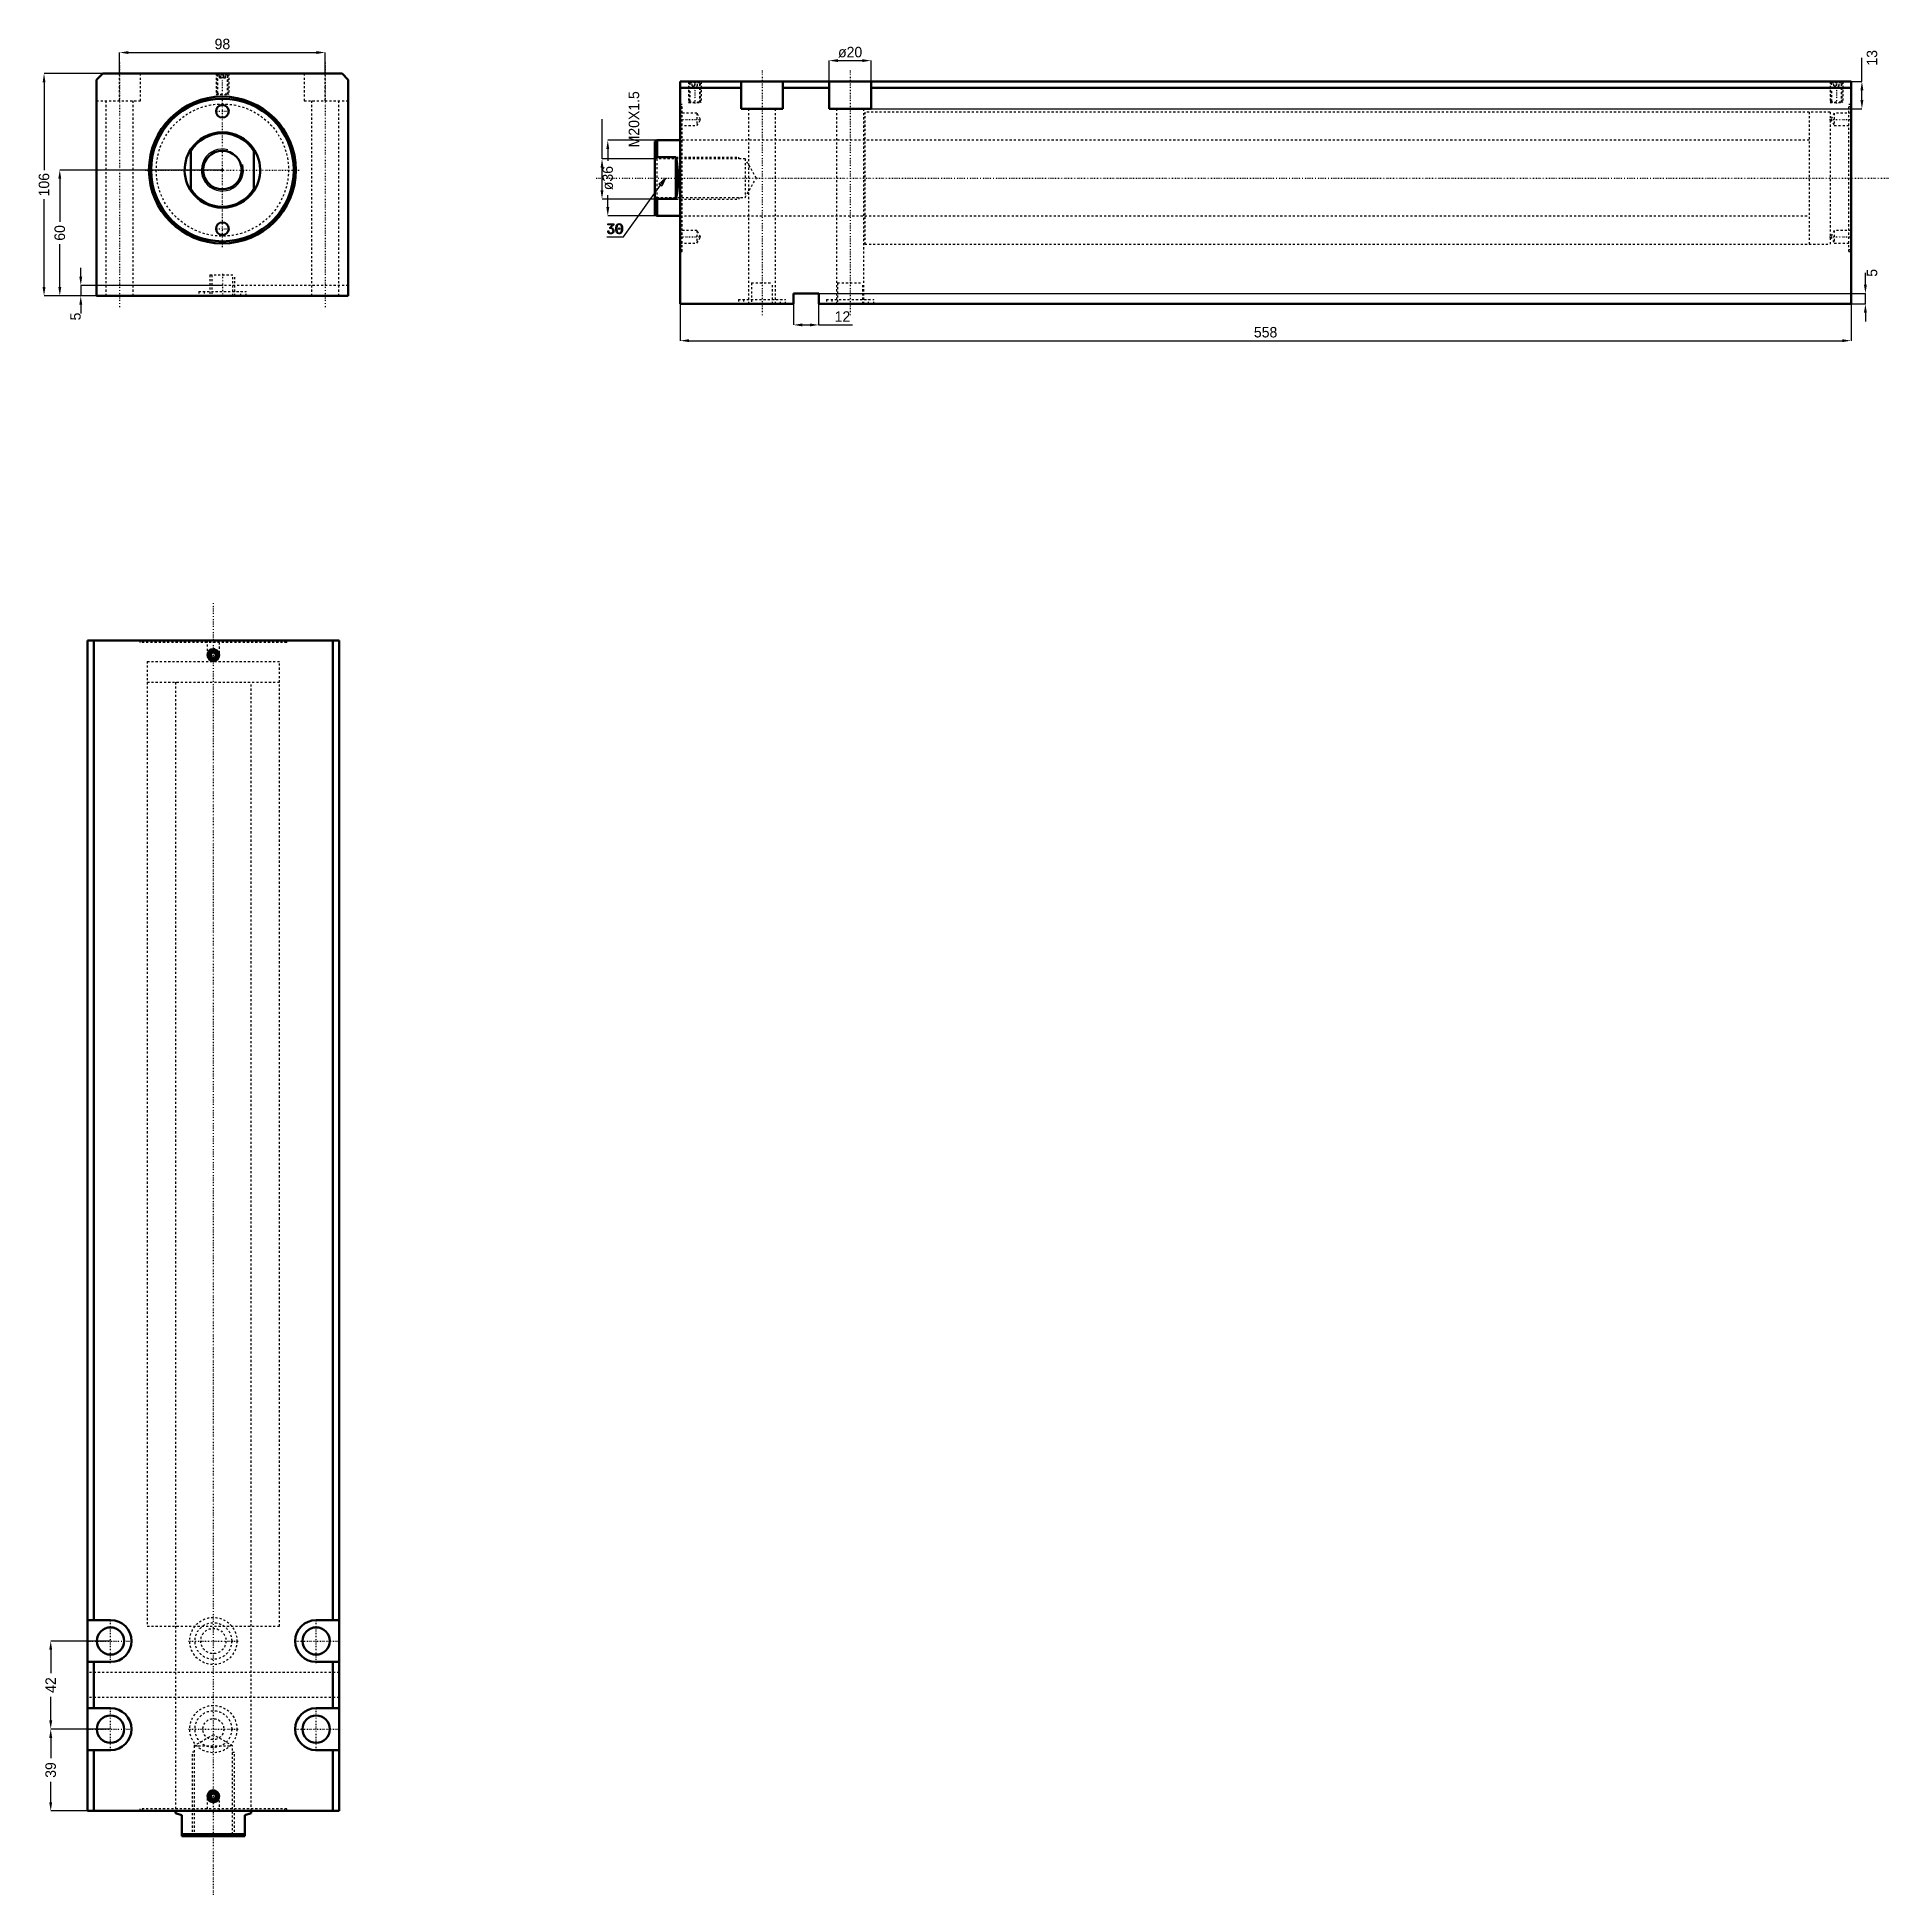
# Model space of a CAD drawing. Header units: millimetres. Extents: x -88 to 794, y -822 to 63.
import ezdxf

# ---------------------------------------------------------------- set-up
doc = ezdxf.new("R2010")
doc.units = ezdxf.units.MM
doc.linetypes.add('Center', pattern=[1.5, 0.45, -0.5, 0.05, -0.5])
doc.linetypes.add('Dashed', pattern=[2, 1, -1])
for name, color, linetype, lineweight in [('2d ConnectionPoints', 7, 'Continuous', 50), ('AM_0', 7, 'Continuous', 50), ('AM_5', 3, 'Continuous', 25), ('AM_7', 7, 'Center', 25), ('AM_9', 6, 'Dashed', 25)]:
    doc.layers.add(name, color=color, linetype=linetype, lineweight=lineweight)
doc.dimstyles.new('ISO-25', dxfattribs={"dimtxt": 2.5, "dimasz": 2.5, "dimexe": 1.25, "dimexo": 0.625, "dimtad": 1, "dimtxsty": 'Standard', "dimcen": 2.5, "dimadec": 0, "dimazin": 0, "dimtfac": 1, "dimtmove": 0, "dimatfit": 3, "dimfxl": 0, "dimarcsym": 0})

# ---------------------------------------------------------------- blocks, each defined once
blk = doc.blocks.new('1_JECX_MF_INLA_63_450_0_rod__0_in_JECX_MF_160_INLA_63_450_0__0')
at = {"layer": 'AM_0'}
for p, q in [((-15, -9.95), (-15, 9.95)), ((15, 9.95), (15, -9.95))]:
    blk.add_line(p, q, dxfattribs=at)
for points in [[(-15, 9.95), (-15.81, 8.6), (-16.5, 7.19), (-17.06, 5.73), (-17.5, 4.22), (-17.8, 2.68), (-17.97, 1.12), (-17.99, -0.45), (-17.89, -2.02), (-17.64, -3.57), (-17.26, -5.1), (-16.75, -6.58), (-16.12, -8.02), (-15.36, -9.39), (-15, -9.95)], [(15, -9.95), (15.81, -8.6), (16.5, -7.19), (17.06, -5.73), (17.5, -4.22), (17.8, -2.68), (17.97, -1.12), (17.99, 0.45), (17.89, 2.02), (17.64, 3.57), (17.26, 5.1), (16.75, 6.58), (16.12, 8.02), (15.36, 9.39), (15, 9.95)]]:
    blk.add_lwpolyline(points, dxfattribs=at)
blk.add_circle((0, 0), 9.19, dxfattribs=at)
for radius, start, end in [(18, 33.55731, 146.44269), (17.5, 31.00272, 148.99728), (17.5, 211.00272, 328.99728), (18, 213.55731, 326.44269)]:
    blk.add_arc((0, 0), radius, start, end, dxfattribs=at)
at = {"layer": 'AM_5'}
blk.add_arc((0, 0), 10, 75, 15, dxfattribs=at)
blk = doc.blocks.new('2_JECX_MF_EXLA_63_450_0_body__0_in_JECX_MF_160_INLA_63_450_0__0')
at = {"layer": 'AM_0'}
for p, q in [((-57, 46), (-60, 43)), ((57, 46), (-57, 46)), ((60, 43), (57, 46)), ((-60, 43), (-60, -60)), ((60, -60), (60, 43)), ((-60, -60), (60, -60))]:
    blk.add_line(p, q, dxfattribs=at)
for centre, radius in [((0, 0), 35), ((0, 0), 34), ((0, 28), 3), ((0, -28), 3)]:
    blk.add_circle(centre, radius, dxfattribs=at)
at = {"layer": 'AM_5', "linetype": 'Dashed'}
for p, q in [((-3, 46), (-3, 36)), ((3, 46), (3, 36))]:
    blk.add_line(p, q, dxfattribs=at)
at = {"layer": 'AM_7'}
for p, q in [((-49, 51.3), (-49, -65.3)), ((0, -36.75), (0, 46.5)), ((49, 51.3), (49, -65.3)), ((-3.15, 28), (3.15, 28)), ((-36.75, 0), (36.75, 0)), ((-3.15, -28), (3.15, -28)), ((0, -49.5), (0, -60.5))]:
    blk.add_line(p, q, dxfattribs=at)
at = {"layer": 'AM_9'}
for p, q in [((-49, 33), (-49, 46)), ((-39, 33), (-39, 46)), ((-3, 46), (-2.73, 45.73)), ((-2.73, 45.73), (-2.73, 36.27)), ((-2.73, 45.73), (2.73, 45.73)), ((-1.9, 46), (-2.4, 45.5)), ((-2.4, 45.5), (2.4, 45.5)), ((-2.4, 45.5), (-2.4, 36)), ((-1.44, 44), (-1.44, 46)), ((-0.72, 44), (-0.72, 46)), ((0.72, 44), (0.72, 46)), ((1.44, 44), (1.44, 46)), ((2.4, 45.5), (1.9, 46)), ((2.4, 36), (2.4, 45.5)), ((2.73, 45.73), (3, 46)), ((2.73, 36.27), (2.73, 45.73)), ((39, 46), (39, 33)), ((49, 33), (49, 46)), ((-2.73, 36.27), (-3, 36)), ((-3, 36), (3, 36)), ((-2.73, 36.27), (2.73, 36.27)), ((-1.44, 44), (1.44, 44)), ((3, 36), (2.73, 36.27)), ((-60, 33), (-39, 33)), ((-55.5, 33), (-55.5, -60)), ((-42.5, -60), (-42.5, 33)), ((39, 33), (60, 33)), ((42.5, 33), (42.5, -60)), ((55.5, -60), (55.5, 33)), ((-6, -50), (6, -50)), ((-6, -50), (-6, -60)), ((-5, -50), (-5, -60)), ((5, -60), (5, -50)), ((6, -60), (6, -50)), ((60, -55), (-60, -55)), ((-11.25, -57.9), (11.25, -57.9)), ((-11.25, -57.9), (-11.25, -60)), ((-8.75, -57.9), (-8.75, -60)), ((8.75, -60), (8.75, -57.9)), ((11.25, -60), (11.25, -57.9))]:
    blk.add_line(p, q, dxfattribs=at)
blk.add_circle((0, 0), 31.5, dxfattribs=at)
blk = doc.blocks.new('*D3')
at = {"layer": 'AM_5', "color": 0, "lineweight": -2}
for p, q in [((-49, 46), (-49, 56)), ((-44.83, 56), (44.83, 56)), ((49, 46), (49, 56))]:
    blk.add_line(p, q, dxfattribs=at)
at = {"layer": 'AM_5', "color": 0}
for points in [[(-44.83, 56.69), (-44.83, 55.31), (-49, 56)], [(44.83, 55.31), (44.83, 56.69), (49, 56)]]:
    blk.add_solid(points, dxfattribs=at)
at = {"layer": 'Defpoints', "color": 0}
for p in [(49, 56), (-49, 46), (49, 46)]:
    blk.add_point(p, dxfattribs=at)
at = {"layer": 'AM_5', "color": 0, "insert": (0, 60.05), "char_height": 5, "attachment_point": 5}
blk.add_mtext('98', dxfattribs=at)
blk = doc.blocks.new('*D4')
at = {"layer": 'AM_5', "color": 0, "lineweight": -2}
for p, q in [((-57, 46), (-85, 46)), ((-85, 41.83), (-85, -0.03)), ((-85, -55.83), (-85, -13.97)), ((-60, -60), (-85, -60))]:
    blk.add_line(p, q, dxfattribs=at)
at = {"layer": 'AM_5', "color": 0}
for points in [[(-84.31, 41.83), (-85.69, 41.83), (-85, 46)], [(-85.69, -55.83), (-84.31, -55.83), (-85, -60)]]:
    blk.add_solid(points, dxfattribs=at)
at = {"layer": 'Defpoints', "color": 0}
for p in [(-57, 46), (-85, -60), (-60, -60)]:
    blk.add_point(p, dxfattribs=at)
at = {"layer": 'AM_5', "color": 0, "insert": (-85, -7), "char_height": 5, "attachment_point": 5, "rotation": 90}
blk.add_mtext('106', dxfattribs=at)
blk = doc.blocks.new('*D5')
at = {"layer": 'AM_5', "color": 0, "lineweight": -2}
for p, q in [((0, 0), (-77.5, 0)), ((-77.5, -4.17), (-77.5, -24.69)), ((-77.5, -55.83), (-77.5, -35.31)), ((-60, -60), (-77.5, -60))]:
    blk.add_line(p, q, dxfattribs=at)
at = {"layer": 'AM_5', "color": 0}
for points in [[(-76.81, -4.17), (-78.19, -4.17), (-77.5, 0)], [(-78.19, -55.83), (-76.81, -55.83), (-77.5, -60)]]:
    blk.add_solid(points, dxfattribs=at)
at = {"layer": 'Defpoints', "color": 0}
for p in [(0, 0), (-77.5, -60), (-60, -60)]:
    blk.add_point(p, dxfattribs=at)
at = {"layer": 'AM_5', "color": 0, "insert": (-77.5, -30), "char_height": 5, "attachment_point": 5, "rotation": 90}
blk.add_mtext('60', dxfattribs=at)
blk = doc.blocks.new('*D6')
at = {"layer": 'AM_5', "color": 0, "lineweight": -2}
for p, q in [((-67.5, -50.83), (-67.5, -46.67)), ((0, -55), (-67.5, -55)), ((-67.5, -55), (-67.5, -60)), ((-60, -60), (-67.5, -60)), ((-67.5, -64.17), (-67.5, -68.33))]:
    blk.add_line(p, q, dxfattribs=at)
at = {"layer": 'AM_5', "color": 0}
for points in [[(-68.19, -50.83), (-66.81, -50.83), (-67.5, -55)], [(-66.81, -64.17), (-68.19, -64.17), (-67.5, -60)]]:
    blk.add_solid(points, dxfattribs=at)
at = {"layer": 'Defpoints', "color": 0}
for p in [(-67.5, -60), (-60, -60), (0, -55)]:
    blk.add_point(p, dxfattribs=at)
at = {"layer": 'AM_5', "color": 0, "insert": (-70, -69.83), "char_height": 5, "attachment_point": 5, "rotation": 90}
blk.add_mtext('5', dxfattribs=at)
blk = doc.blocks.new('1_JECX_MF_INLA_63_450_0_rod__0_in_JECX_MF_160_INLA_63_450_0__4')
at = {"layer": 'AM_0'}
for p, q in [((-18, 0), (-18, -1.03)), ((18, -1.03), (18, 0)), ((-15, -2), (-18, -1.03)), ((-15, -12), (-15, -2)), ((18, -1.03), (15, -2)), ((15, -2), (15, -12)), ((-15, -11), (15, -11)), ((-15, -12), (15, -12))]:
    blk.add_line(p, q, dxfattribs=at)
at = {"layer": 'AM_5', "linetype": 'Dashed'}
for p, q in [((-10, -12), (-10, 28)), ((-9.19, 28), (-10, 28)), ((9.19, 28), (10, 28)), ((10, -12), (10, 28))]:
    blk.add_line(p, q, dxfattribs=at)
at = {"layer": 'AM_7'}
blk.add_line((0, -40), (0, 576), dxfattribs=at)
at = {"layer": 'AM_9'}
for p, q in [((-31.5, 548), (31.5, 548)), ((-31.5, 548), (-31.5, 538)), ((31.5, 538), (31.5, 548)), ((-31.5, 538), (31.5, 538)), ((-18, 538), (-18, 0)), ((18, 0), (18, 538)), ((0, 36.3), (-9.19, 31)), ((9.19, 31), (0, 36.3)), ((-9.19, 31), (9.19, 31)), ((-9.19, 31), (-9.19, -11.19)), ((9.19, -11.19), (9.19, 31)), ((-9.19, -11.19), (-10, -12)), ((-9.19, -11.19), (9.19, -11.19)), ((10, -12), (9.19, -11.19))]:
    blk.add_line(p, q, dxfattribs=at)
blk = doc.blocks.new('2_JECX_MF_EXLA_63_450_0_body__0_in_JECX_MF_160_INLA_63_450_0__4')
at = {"layer": 'AM_0'}
for p, q in [((60, 558), (-60, 558)), ((-60, 558), (-60, 0)), ((-57, 558), (-57, 91)), ((57, 558), (57, 91)), ((60, 558), (60, 0)), ((-0.72, 552.25), (-1.44, 551)), ((-1.44, 551), (-0.72, 549.75)), ((0.72, 552.25), (-0.72, 552.25)), ((-0.72, 549.75), (0.72, 549.75)), ((1.44, 551), (0.72, 552.25)), ((0.72, 549.75), (1.44, 551)), ((-49, 91), (-60, 91)), ((60, 91), (49, 91)), ((-60, 71), (-49, 71)), ((-57, 71), (-57, 49)), ((49, 71), (60, 71)), ((57, 71), (57, 49)), ((-49, 49), (-60, 49)), ((60, 49), (49, 49)), ((-60, 29), (-49, 29)), ((-57, 29), (-57, 0)), ((49, 29), (60, 29)), ((57, 29), (57, 0)), ((60, 0), (-60, 0)), ((-0.72, 8.25), (-1.44, 7)), ((-1.44, 7), (-0.72, 5.75)), ((0.72, 8.25), (-0.72, 8.25)), ((-0.72, 5.75), (0.72, 5.75)), ((1.44, 7), (0.72, 8.25)), ((0.72, 5.75), (1.44, 7))]:
    blk.add_line(p, q, dxfattribs=at)
for centre, radius in [((0, 551), 2.73), ((0, 551), 2.4), ((0, 551), 1.9), ((-49, 81), 6.5), ((49, 81), 6.5), ((-49, 39), 6.5), ((49, 39), 6.5), ((0, 7), 2.73), ((0, 7), 2.4), ((0, 7), 1.9)]:
    blk.add_circle(centre, radius, dxfattribs=at)
for centre, start, end in [((-49, 81), 270, 90), ((49, 81), 90, 270), ((-49, 39), 270, 90), ((49, 39), 90, 270)]:
    blk.add_arc(centre, 10, start, end, dxfattribs=at)
at = {"layer": 'AM_5'}
for centre in [(0, 551), (0, 7)]:
    blk.add_arc(centre, 3, 75, 15, dxfattribs=at)
at = {"layer": 'AM_7'}
for p, q in [((-3.15, 551), (3.15, 551)), ((-49, 70.5), (-49, 91.5)), ((49, 70.5), (49, 91.5)), ((-59.5, 81), (-38.5, 81)), ((-11.81, 81), (11.81, 81)), ((38.5, 81), (59.5, 81)), ((-49, 28.5), (-49, 49.5)), ((49, 28.5), (49, 49.5)), ((-59.5, 39), (-38.5, 39)), ((-11.81, 39), (11.81, 39)), ((38.5, 39), (59.5, 39)), ((-3.15, 7), (3.15, 7))]:
    blk.add_line(p, q, dxfattribs=at)
at = {"layer": 'AM_9'}
for p, q in [((-35, 558), (-35, 557)), ((-34, 558), (-34, 557)), ((-3, 558), (-3, 550)), ((3, 550), (3, 558)), ((34, 557), (34, 558)), ((35, 557), (35, 558)), ((35, 557), (-35, 557)), ((-3, 550), (0, 548.27)), ((-3, 550), (3, 550)), ((0, 548.27), (3, 550)), ((-31.5, 548), (31.5, 548)), ((-31.5, 548), (-31.5, 88)), ((31.5, 88), (31.5, 548)), ((-31.5, 88), (31.5, 88)), ((-18, 88), (-18, 0)), ((18, 0), (18, 88)), ((60, 66), (-60, 66)), ((60, 54), (-60, 54)), ((0, 9.73), (-3, 8)), ((3, 8), (0, 9.73)), ((35, 1), (-35, 1)), ((-35, 1), (-35, 0)), ((-34, 1), (-34, 0)), ((-3, 8), (3, 8)), ((-3, 8), (-3, 0)), ((3, 0), (3, 8)), ((34, 0), (34, 1)), ((35, 0), (35, 1))]:
    blk.add_line(p, q, dxfattribs=at)
for centre, radius in [((0, 81), 11.25), ((0, 81), 8.75), ((0, 81), 6), ((0, 39), 11.25), ((0, 39), 8.75), ((0, 39), 5)]:
    blk.add_circle(centre, radius, dxfattribs=at)
blk = doc.blocks.new('*D12')
at = {"layer": 'AM_5', "color": 0, "lineweight": -2}
for p, q in [((-53.32, -701.2), (-81.82, -701.2)), ((-81.82, -705.37), (-81.82, -716.54)), ((-81.82, -739.04), (-81.82, -727.87)), ((-53.32, -743.2), (-81.82, -743.2))]:
    blk.add_line(p, q, dxfattribs=at)
at = {"layer": 'AM_5', "color": 0}
for points in [[(-82.51, -705.37), (-81.12, -705.37), (-81.82, -701.2)], [(-82.51, -739.04), (-81.12, -739.04), (-81.82, -743.2)]]:
    blk.add_solid(points, dxfattribs=at)
at = {"layer": 'Defpoints', "color": 0}
for p in [(-81.82, -701.2), (-53.32, -701.2), (-53.32, -743.2)]:
    blk.add_point(p, dxfattribs=at)
at = {"layer": 'AM_5', "color": 0, "insert": (-81.82, -722.2), "char_height": 5, "attachment_point": 5, "rotation": 90}
blk.add_mtext('42', dxfattribs=at)
blk = doc.blocks.new('*D13')
at = {"layer": 'AM_5', "color": 0, "lineweight": -2}
for p, q in [((-53.32, -743.2), (-81.82, -743.2)), ((-81.82, -747.37), (-81.82, -757.04)), ((-81.82, -778.04), (-81.82, -768.37)), ((-64.32, -782.2), (-81.82, -782.2))]:
    blk.add_line(p, q, dxfattribs=at)
at = {"layer": 'AM_5', "color": 0}
for points in [[(-82.51, -747.37), (-81.12, -747.37), (-81.82, -743.2)], [(-82.51, -778.04), (-81.12, -778.04), (-81.82, -782.2)]]:
    blk.add_solid(points, dxfattribs=at)
at = {"layer": 'Defpoints', "color": 0}
for p in [(-53.32, -743.2), (-81.82, -782.2), (-64.32, -782.2)]:
    blk.add_point(p, dxfattribs=at)
at = {"layer": 'AM_5', "color": 0, "insert": (-81.82, -762.7), "char_height": 5, "attachment_point": 5, "rotation": 90}
blk.add_mtext('39', dxfattribs=at)
blk = doc.blocks.new('1_JECX_MF_INLA_63_450_0_rod__0_in_JECX_MF_160_INLA_63_450_0__2')
at = {"layer": 'AM_0'}
for p, q in [((-11, 18), (-12, 17.5)), ((0, 18), (-11, 18)), ((-11, 18), (-11, 9.95)), ((-12, 17.5), (-12, -17.5)), ((-11, 9.95), (-12, 9.01)), ((-2, 9.95), (-11, 9.95)), ((-2, 9.95), (-2, -9.95)), ((-12, -9.01), (-11, -9.95)), ((-12, -17.5), (-11, -18)), ((-11, -9.95), (-2, -9.95)), ((-11, -9.95), (-11, -18)), ((-11, -18), (0, -18))]:
    blk.add_line(p, q, dxfattribs=at)
blk.add_lwpolyline([(-2, -9.95), (-1.74, -8.6), (-1.51, -7.19), (-1.33, -5.73), (-1.19, -4.22), (-1.09, -2.68), (-1.04, -1.12), (-1.03, 0.45), (-1.06, 2.02), (-1.14, 3.57), (-1.26, 5.1), (-1.43, 6.58), (-1.64, 8.02), (-1.88, 9.39), (-2, 9.95)], dxfattribs=at)
at = {"layer": 'AM_5', "linetype": 'Dashed'}
for p, q in [((-12, 10), (28, 10)), ((28, 9.19), (28, 10)), ((-12, -10), (28, -10)), ((28, -9.19), (28, -10))]:
    blk.add_line(p, q, dxfattribs=at)
at = {"layer": 'AM_7'}
blk.add_line((-40, 0), (576, 0), dxfattribs=at)
at = {"layer": 'AM_9'}
for p, q in [((548, 31.5), (538, 31.5)), ((538, 31.5), (538, -31.5)), ((548, 31.5), (548, -31.5)), ((538, 18), (0, 18)), ((-11.19, 9.19), (-12, 10)), ((31, 9.19), (-11.19, 9.19)), ((-11.19, 9.19), (-11.19, -9.19)), ((36.3, 0), (31, 9.19)), ((31, 9.19), (31, -9.19)), ((31, -9.19), (36.3, 0)), ((-12, -10), (-11.19, -9.19)), ((-11.19, -9.19), (31, -9.19)), ((0, -18), (538, -18)), ((538, -31.5), (548, -31.5))]:
    blk.add_line(p, q, dxfattribs=at)
blk = doc.blocks.new('2_JECX_MF_EXLA_63_450_0_body__0_in_JECX_MF_160_INLA_63_450_0__2')
at = {"layer": 'AM_0'}
for p, q in [((0, -60), (0, 46)), ((558, 46), (0, 46)), ((29, 33), (29, 46)), ((49, 33), (49, 46)), ((71, 33), (71, 46)), ((91, 33), (91, 46)), ((558, -60), (558, 46)), ((29, 43), (0, 43)), ((71, 43), (49, 43)), ((558, 43), (91, 43)), ((29, 33), (49, 33)), ((71, 33), (91, 33)), ((54, -60), (0, -60)), ((66, -55), (54, -55)), ((54, -55), (54, -60)), ((66, -60), (66, -55)), ((558, -60), (66, -60))]:
    blk.add_line(p, q, dxfattribs=at)
at = {"layer": 'AM_5', "linetype": 'Dashed'}
for p, q in [((4, 46), (4, 36)), ((10, 46), (10, 36)), ((548, 46), (548, 36)), ((554, 46), (554, 36))]:
    blk.add_line(p, q, dxfattribs=at)
at = {"layer": 'AM_7'}
for p, q in [((7, 46.5), (7, 35.5)), ((39, 51.3), (39, -65.3)), ((81, 51.3), (81, -65.3)), ((551, 46.5), (551, 35.5)), ((-0.49, 28), (10.22, 28)), ((547.78, 28), (558.49, 28)), ((-0.49, -28), (10.22, -28)), ((547.78, -28), (558.49, -28))]:
    blk.add_line(p, q, dxfattribs=at)
at = {"layer": 'AM_9'}
for p, q in [((4, 46), (4.27, 45.73)), ((4.27, 45.73), (4.27, 36.27)), ((4.27, 45.73), (9.73, 45.73)), ((5.1, 46), (4.6, 45.5)), ((4.6, 45.5), (9.4, 45.5)), ((4.6, 45.5), (4.6, 36)), ((5.75, 44), (5.75, 46)), ((7, 44), (7, 46)), ((8.25, 44), (8.25, 46)), ((9.4, 45.5), (8.9, 46)), ((9.4, 36), (9.4, 45.5)), ((9.73, 45.73), (10, 46)), ((9.73, 36.27), (9.73, 45.73)), ((548, 46), (548.27, 45.73)), ((548.27, 45.73), (548.27, 36.27)), ((548.27, 45.73), (553.73, 45.73)), ((549.1, 46), (548.6, 45.5)), ((548.6, 45.5), (553.4, 45.5)), ((548.6, 45.5), (548.6, 36)), ((549.75, 44), (549.75, 46)), ((551, 44), (551, 46)), ((552.25, 44), (552.25, 46)), ((553.4, 45.5), (552.9, 46)), ((553.4, 36), (553.4, 45.5)), ((553.73, 45.73), (554, 46)), ((553.73, 36.27), (553.73, 45.73)), ((4.27, 36.27), (4, 36)), ((4, 36), (10, 36)), ((4.27, 36.27), (9.73, 36.27)), ((5.75, 44), (8.25, 44)), ((10, 36), (9.73, 36.27)), ((548.27, 36.27), (548, 36)), ((548, 36), (554, 36)), ((548.27, 36.27), (553.73, 36.27)), ((549.75, 44), (552.25, 44)), ((554, 36), (553.73, 36.27)), ((1, 35), (0, 35)), ((1, 34), (0, 34)), ((8, 31), (0, 31)), ((1, -35), (1, 35)), ((9.73, 28), (8, 31)), ((8, 31), (8, 25)), ((8, 25), (9.73, 28)), ((32.5, 33), (32.5, -60)), ((45.5, -60), (45.5, 33)), ((74.5, 33), (74.5, -60)), ((87.5, -60), (87.5, 33)), ((548, 31.5), (88, 31.5)), ((88, 31.5), (88, -31.5)), ((548, 31.5), (548, -31.5)), ((550, 31), (548.27, 28)), ((548.27, 28), (550, 25)), ((558, 31), (550, 31)), ((550, 31), (550, 25)), ((557, -35), (557, 35)), ((558, 35), (557, 35)), ((558, 34), (557, 34)), ((0, 25), (8, 25)), ((88, 18), (0, 18)), ((550, 25), (558, 25)), ((0, -18), (88, -18)), ((8, -25), (0, -25)), ((9.73, -28), (8, -25)), ((8, -25), (8, -31)), ((550, -25), (548.27, -28)), ((558, -25), (550, -25)), ((550, -25), (550, -31)), ((0, -31), (8, -31)), ((0, -34), (1, -34)), ((0, -35), (1, -35)), ((8, -31), (9.73, -28)), ((88, -31.5), (548, -31.5)), ((548.27, -28), (550, -31)), ((550, -31), (558, -31)), ((557, -34), (558, -34)), ((557, -35), (558, -35)), ((34, -50), (44, -50)), ((34, -50), (34, -60)), ((44, -60), (44, -50)), ((75, -50), (87, -50)), ((75, -50), (75, -60)), ((87, -60), (87, -50)), ((27.75, -57.9), (50.25, -57.9)), ((27.75, -57.9), (27.75, -60)), ((30.25, -57.9), (30.25, -60)), ((47.75, -60), (47.75, -57.9)), ((50.25, -60), (50.25, -57.9)), ((69.75, -57.9), (92.25, -57.9)), ((69.75, -57.9), (69.75, -60)), ((72.25, -57.9), (72.25, -60)), ((89.75, -60), (89.75, -57.9)), ((92.25, -60), (92.25, -57.9))]:
    blk.add_line(p, q, dxfattribs=at)
blk = doc.blocks.new('*D24')
at = {"layer": 'AM_5', "color": 0, "lineweight": -2}
for p, q in [((289.15, 42.15), (289.15, 52.15)), ((293.32, 52.15), (304.99, 52.15)), ((309.15, 42.15), (309.15, 52.15))]:
    blk.add_line(p, q, dxfattribs=at)
at = {"layer": 'AM_5', "color": 0}
for points in [[(293.32, 52.85), (293.32, 51.46), (289.15, 52.15)], [(304.99, 52.85), (304.99, 51.46), (309.15, 52.15)]]:
    blk.add_solid(points, dxfattribs=at)
at = {"layer": 'Defpoints', "color": 0}
for p in [(309.15, 52.15), (289.15, 42.15), (309.15, 42.15)]:
    blk.add_point(p, dxfattribs=at)
at = {"layer": 'AM_5', "color": 0, "insert": (299.15, 56.15), "char_height": 5, "attachment_point": 5}
blk.add_mtext('ø20', dxfattribs=at)
blk = doc.blocks.new('*D25')
at = {"layer": 'AM_5', "color": 0, "lineweight": -2}
for p, q in [((781.32, 42.15), (781.32, 53.49)), ((309.15, 42.15), (781.32, 42.15)), ((781.32, 33.32), (781.32, 37.99)), ((309.15, 29.15), (781.32, 29.15))]:
    blk.add_line(p, q, dxfattribs=at)
at = {"layer": 'AM_5', "color": 0}
for points in [[(780.63, 37.99), (782.02, 37.99), (781.32, 42.15)], [(780.63, 33.32), (782.02, 33.32), (781.32, 29.15)]]:
    blk.add_solid(points, dxfattribs=at)
at = {"layer": 'Defpoints', "color": 0}
for p in [(309.15, 42.15), (781.32, 42.15), (309.15, 29.15)]:
    blk.add_point(p, dxfattribs=at)
at = {"layer": 'AM_5', "color": 0, "insert": (786.15, 53.49), "char_height": 5, "attachment_point": 5, "rotation": 90}
blk.add_mtext('13', dxfattribs=at)
blk = doc.blocks.new('*D26')
at = {"layer": 'AM_5', "color": 0, "lineweight": -2}
for p, q in [((218.15, -63.85), (218.15, -81.35)), ((776.15, -63.85), (776.15, -81.35)), ((222.32, -81.35), (771.99, -81.35))]:
    blk.add_line(p, q, dxfattribs=at)
at = {"layer": 'AM_5', "color": 0}
for points in [[(222.32, -80.65), (222.32, -82.04), (218.15, -81.35)], [(771.99, -80.65), (771.99, -82.04), (776.15, -81.35)]]:
    blk.add_solid(points, dxfattribs=at)
at = {"layer": 'Defpoints', "color": 0}
for p in [(218.15, -63.85), (776.15, -63.85), (776.15, -81.35)]:
    blk.add_point(p, dxfattribs=at)
at = {"layer": 'AM_5', "color": 0, "insert": (497.15, -77.35), "char_height": 5, "attachment_point": 5}
blk.add_mtext('558', dxfattribs=at)
blk = doc.blocks.new('*D27')
at = {"layer": 'AM_5', "color": 0, "lineweight": -2}
for p, q in [((207.15, 14.15), (183.65, 14.15)), ((183.65, 9.99), (183.65, 4.32)), ((183.65, -17.68), (183.65, -12.01)), ((207.15, -21.85), (183.65, -21.85))]:
    blk.add_line(p, q, dxfattribs=at)
at = {"layer": 'AM_5', "color": 0}
for points in [[(182.96, 9.99), (184.35, 9.99), (183.65, 14.15)], [(182.96, -17.68), (184.35, -17.68), (183.65, -21.85)]]:
    blk.add_solid(points, dxfattribs=at)
at = {"layer": 'Defpoints', "color": 0}
for p in [(183.65, 14.15), (207.15, 14.15), (207.15, -21.85)]:
    blk.add_point(p, dxfattribs=at)
at = {"layer": 'AM_5', "color": 0, "insert": (183.65, -3.85), "char_height": 5, "attachment_point": 5, "rotation": 90}
blk.add_mtext('ø36', dxfattribs=at)
blk = doc.blocks.new('*D28')
at = {"layer": 'AM_5', "color": 0, "lineweight": -2}
for p, q in [((272.15, -58.85), (272.15, -73.85)), ((284.15, -63.85), (284.15, -73.85)), ((276.32, -73.85), (279.99, -73.85)), ((284.15, -73.85), (300.32, -73.85))]:
    blk.add_line(p, q, dxfattribs=at)
at = {"layer": 'AM_5', "color": 0}
for points in [[(276.32, -73.15), (276.32, -74.54), (272.15, -73.85)], [(279.99, -73.15), (279.99, -74.54), (284.15, -73.85)]]:
    blk.add_solid(points, dxfattribs=at)
at = {"layer": 'Defpoints', "color": 0}
for p in [(272.15, -58.85), (284.15, -63.85), (284.15, -73.85)]:
    blk.add_point(p, dxfattribs=at)
at = {"layer": 'AM_5', "color": 0, "insert": (295.49, -69.85), "char_height": 5, "attachment_point": 5}
blk.add_mtext('12', dxfattribs=at)
blk = doc.blocks.new('*D29')
at = {"layer": 'AM_5', "color": 0, "lineweight": -2}
for p, q in [((782.99, -54.68), (782.99, -49.01)), ((272.15, -58.85), (782.99, -58.85)), ((782.99, -63.85), (782.99, -58.85)), ((284.15, -63.85), (782.99, -63.85)), ((782.99, -68.01), (782.99, -72.18))]:
    blk.add_line(p, q, dxfattribs=at)
at = {"layer": 'AM_5', "color": 0}
for points in [[(782.29, -54.68), (783.68, -54.68), (782.99, -58.85)], [(782.29, -68.01), (783.68, -68.01), (782.99, -63.85)]]:
    blk.add_solid(points, dxfattribs=at)
at = {"layer": 'Defpoints', "color": 0}
for p in [(272.15, -58.85), (284.15, -63.85), (782.99, -63.85)]:
    blk.add_point(p, dxfattribs=at)
at = {"layer": 'AM_5', "color": 0, "insert": (786.15, -49.01), "char_height": 5, "attachment_point": 5, "rotation": 90}
blk.add_mtext('5', dxfattribs=at)
blk = doc.blocks.new('*D30')
at = {"layer": 'AM_5', "color": 0, "lineweight": -2}
for p, q in [((180.9, 5.34), (180.9, 24.18)), ((206.97, 5.34), (180.9, 5.34)), ((180.9, -9.68), (180.9, 1.18)), ((206.15, -13.85), (180.9, -13.85))]:
    blk.add_line(p, q, dxfattribs=at)
at = {"layer": 'AM_5', "color": 0}
for points in [[(180.21, 1.18), (181.6, 1.18), (180.9, 5.34)], [(180.21, -9.68), (181.6, -9.68), (180.9, -13.85)]]:
    blk.add_solid(points, dxfattribs=at)
at = {"layer": 'Defpoints', "color": 0}
for p in [(206.97, 5.34), (180.9, -13.85), (206.15, -13.85)]:
    blk.add_point(p, dxfattribs=at)
at = {"layer": 'AM_5', "color": 0, "insert": (196.15, 24.18), "char_height": 5, "attachment_point": 5, "rotation": 90}
blk.add_mtext('M20X1.5', dxfattribs=at)

msp = doc.modelspace()

# ---------------------------------------------------------------- linework, layer by layer
at = {"layer": '2d ConnectionPoints'}
for p in [(0, 0), (218.155, -3.846), (-4.316, -782.205)]:
    msp.add_point(p, dxfattribs=at)
at = {"layer": 'AM_5'}
for p, q in [((191.155, -31.846), (211.155, -3.846)), ((183.155, -31.846), (191.155, -31.846))]:
    msp.add_line(p, q, dxfattribs=at)
for points in [[(211.155, -3.846), (209.411, -7.72), (208.055, -6.752), (211.155, -3.846)], [(184.087, -29.039), (184.087, -29.039), (184.093, -29.149), (184.122, -29.304), (184.122, -29.304), (184.176, -29.446), (184.225, -29.533), (184.225, -29.533), (184.284, -29.614), (184.387, -29.72), (184.387, -29.72), (184.506, -29.809), (184.594, -29.858), (184.594, -29.858), (184.688, -29.899), (184.833, -29.943), (184.833, -29.943), (184.984, -29.967), (185.088, -29.972), (185.088, -29.972), (185.199, -29.967), (185.359, -29.943), (185.359, -29.943), (185.513, -29.898), (185.612, -29.856), (185.612, -29.856), (185.705, -29.806), (185.831, -29.717), (185.831, -29.717), (185.939, -29.609), (186.002, -29.528), (186.002, -29.528), (186.054, -29.44), (186.111, -29.299), (186.111, -29.299), (186.142, -29.147), (186.148, -29.039), (186.148, -29.039), (186.14, -28.885), (186.097, -28.673), (186.097, -28.673), (186.017, -28.483), (185.943, -28.368), (185.943, -28.368), (185.855, -28.264), (185.701, -28.127), (185.701, -28.127), (185.519, -28.016), (185.382, -27.955), (185.382, -27.955), (185.236, -27.905), (185.003, -27.852), (185.003, -27.852), (184.752, -27.823), (184.575, -27.817), (184.575, -27.362), (185.894, -26.069), (183.691, -26.069), (183.691, -25.633), (186.512, -25.633), (186.512, -26.088), (185.163, -27.421), (185.163, -27.421), (185.457, -27.488), (185.832, -27.635), (185.832, -27.635), (186.127, -27.837), (186.279, -28.001), (186.279, -28.001), (186.401, -28.183), (186.532, -28.48), (186.532, -28.48), (186.602, -28.806), (186.616, -29.039), (186.616, -29.039), (186.607, -29.207), (186.559, -29.442), (186.559, -29.442), (186.47, -29.655), (186.388, -29.785), (186.388, -29.785), (186.292, -29.904), (186.128, -30.06), (186.128, -30.06), (185.94, -30.188), (185.802, -30.258), (185.802, -30.258), (185.657, -30.315), (185.434, -30.377), (185.434, -30.377), (185.205, -30.411), (185.049, -30.417), (185.049, -30.417), (184.898, -30.411), (184.678, -30.378), (184.678, -30.378), (184.468, -30.316), (184.333, -30.259), (184.333, -30.259), (184.205, -30.19), (184.032, -30.063), (184.032, -30.063), (183.883, -29.908), (183.796, -29.79), (183.796, -29.79), (183.723, -29.66), (183.644, -29.446), (183.644, -29.446), (183.601, -29.209), (183.593, -29.039), (184.087, -29.039)], [(189.101, -30.411), (189.101, -30.411), (188.856, -30.399), (188.533, -30.336), (188.533, -30.336), (188.265, -30.219), (188.117, -30.112), (188.117, -30.112), (187.989, -29.983), (187.831, -29.757), (187.831, -29.757), (187.713, -29.491), (187.657, -29.291), (187.657, -29.291), (187.614, -29.071), (187.568, -28.701), (187.568, -28.701), (187.543, -28.281), (187.538, -27.973), (187.538, -27.973), (187.543, -27.673), (187.568, -27.261), (187.568, -27.261), (187.615, -26.897), (187.658, -26.68), (187.658, -26.68), (187.715, -26.482), (187.834, -26.218), (187.834, -26.218), (187.993, -25.993), (188.121, -25.865), (188.121, -25.865), (188.27, -25.758), (188.538, -25.642), (188.538, -25.642), (188.858, -25.58), (189.101, -25.568), (189.101, -25.568), (189.346, -25.58), (189.667, -25.642), (189.667, -25.642), (189.935, -25.758), (190.084, -25.865), (190.084, -25.865), (190.213, -25.993), (190.372, -26.217), (190.372, -26.217), (190.492, -26.481), (190.549, -26.678), (190.549, -26.678), (190.593, -26.895), (190.641, -27.259), (190.641, -27.259), (190.666, -27.672), (190.671, -27.973), (190.671, -27.973), (190.666, -28.276), (190.639, -28.692), (190.639, -28.692), (190.59, -29.062), (190.544, -29.283), (190.544, -29.283), (190.485, -29.484), (190.363, -29.753), (190.363, -29.753), (190.202, -29.981), (190.073, -30.11), (190.073, -30.11), (189.924, -30.218), (189.658, -30.335), (189.658, -30.335), (189.341, -30.399), (189.101, -30.411)], [(189.101, -29.982), (189.101, -29.982), (189.272, -29.971), (189.498, -29.917), (189.498, -29.917), (189.687, -29.815), (189.792, -29.722), (189.792, -29.722), (189.882, -29.611), (189.994, -29.418), (189.994, -29.418), (190.077, -29.195), (190.117, -29.029), (190.117, -29.029), (190.147, -28.849), (190.179, -28.549), (190.179, -28.549), (190.197, -28.215), (190.2, -27.973), (190.2, -27.973), (190.197, -27.717), (190.182, -27.371), (190.182, -27.371), (190.153, -27.07), (190.127, -26.896), (190.127, -26.896), (190.091, -26.738), (190.012, -26.527), (190.012, -26.527), (189.904, -26.347), (189.815, -26.244), (189.815, -26.244), (189.71, -26.157), (189.517, -26.064), (189.517, -26.064), (189.282, -26.013), (189.101, -26.004), (189.101, -26.004), (188.922, -26.013), (188.689, -26.064), (188.689, -26.064), (188.497, -26.157), (188.393, -26.244), (188.393, -26.244), (188.305, -26.347), (188.197, -26.527), (188.197, -26.527), (188.118, -26.738), (188.082, -26.896), (188.082, -26.896), (188.056, -27.07), (188.028, -27.371), (188.028, -27.371), (188.012, -27.717), (188.009, -27.973), (188.009, -27.973), (188.013, -28.217), (188.029, -28.553), (188.029, -28.553), (188.06, -28.853), (188.089, -29.033), (188.089, -29.033), (188.127, -29.197), (188.209, -29.419), (188.209, -29.419), (188.319, -29.611), (188.409, -29.722), (188.409, -29.722), (188.514, -29.815), (188.702, -29.917), (188.702, -29.917), (188.929, -29.971), (189.101, -29.982)], [(188.666, -27.973), (189.101, -27.486), (189.537, -27.973), (189.101, -28.415), (188.666, -27.973)]]:
    msp.add_lwpolyline(points, dxfattribs=at)

# ---------------------------------------------------------------- block references
for name, p in [('2_JECX_MF_EXLA_63_450_0_body__0_in_JECX_MF_160_INLA_63_450_0__0', (0, 0)), ('2_JECX_MF_EXLA_63_450_0_body__0_in_JECX_MF_160_INLA_63_450_0__2', (218.155, -3.846)), ('1_JECX_MF_INLA_63_450_0_rod__0_in_JECX_MF_160_INLA_63_450_0__2', (218.155, -3.846)), ('1_JECX_MF_INLA_63_450_0_rod__0_in_JECX_MF_160_INLA_63_450_0__0', (0, 0)), ('1_JECX_MF_INLA_63_450_0_rod__0_in_JECX_MF_160_INLA_63_450_0__4', (-4.316, -782.205)), ('2_JECX_MF_EXLA_63_450_0_body__0_in_JECX_MF_160_INLA_63_450_0__4', (-4.316, -782.205))]:
    msp.add_blockref(name, p)

# ---------------------------------------------------------------- dimensions: what is measured, and where the dimension line sits
for base, p1, p2, text, picture, middle in [((49, 56), (-49, 46), (49, 46), '98', '*D3', (0, 56)), ((309.155, 52.154), (289.155, 42.154), (309.155, 42.154), 'ø20', '*D24', (299.155, 52.154)), ((284.155, -73.846), (272.155, -58.846), (284.155, -63.846), '12', '*D28', (295.488, -73.846)), ((776.155, -81.346), (218.155, -63.846), (776.155, -63.846), '558', '*D26', (497.155, -81.346))]:
    dim = msp.add_linear_dim(base=base, p1=p1, p2=p2, text=text, dimstyle='ISO-25', override={"dimtxt": 5, "dimasz": 4.166667, "dimexe": 0, "dimexo": 0, "dimgap": 1.5}, dxfattribs=at)
    dim.commit()
    dim.dimension.update_dxf_attribs({"geometry": picture, "text_midpoint": middle, "dimtype": 160})
for base, p1, p2, text, picture, middle in [((781.321, 42.154), (309.155, 29.154), (309.155, 42.154), '13', '*D25', (786.155, 53.488)), ((-85, -60), (-57, 46), (-60, -60), '106', '*D4', (-85, -7)), ((180.905, -13.846), (206.967, 5.342), (206.155, -13.846), 'M20X1.5', '*D30', (196.155, 24.176)), ((183.655, 14.154), (207.155, -21.846), (207.155, 14.154), 'ø36', '*D27', (183.655, -3.846)), ((-77.5, -60), (0, 0), (-60, -60), '60', '*D5', (-77.5, -30)), ((-67.5, -60), (0, -55), (-60, -60), '5', '*D6', (-70, -69.833)), ((782.988, -63.846), (272.155, -58.846), (284.155, -63.846), '5', '*D29', (786.155, -49.012)), ((-81.816, -701.205), (-53.316, -743.205), (-53.316, -701.205), '42', '*D12', (-81.816, -722.205)), ((-81.816, -782.205), (-53.316, -743.205), (-64.316, -782.205), '39', '*D13', (-81.816, -762.705))]:
    dim = msp.add_linear_dim(base=base, p1=p1, p2=p2, angle=90, text=text, dimstyle='ISO-25', override={"dimtxt": 5, "dimasz": 4.166667, "dimexe": 0, "dimexo": 0, "dimgap": 1.5}, dxfattribs=at)
    dim.commit()
    dim.dimension.update_dxf_attribs({"geometry": picture, "text_midpoint": middle, "dimtype": 160, "text_rotation": 90})

doc.saveas('drawing.dxf')
